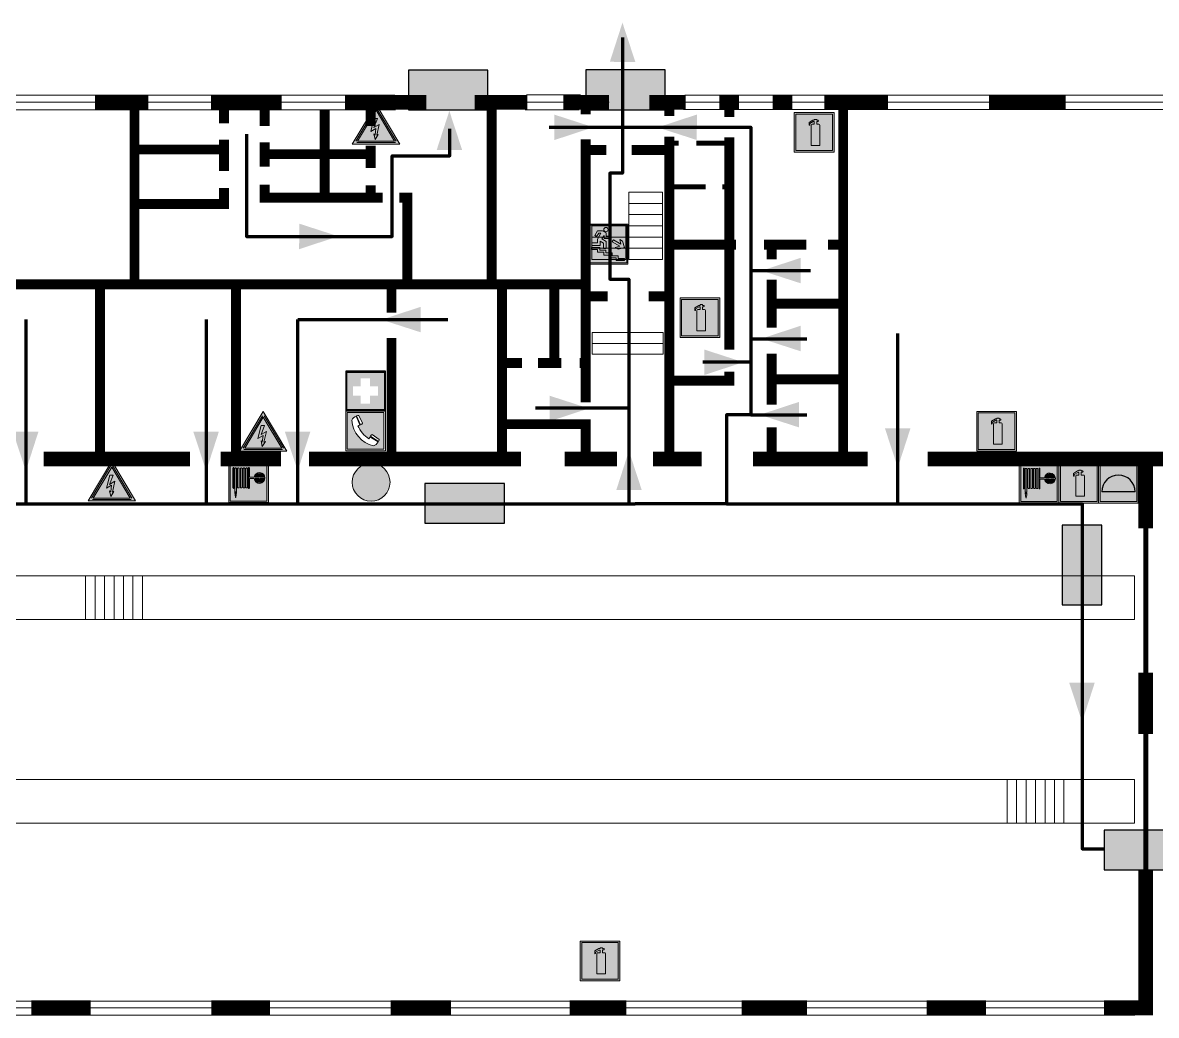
# Model space of a CAD drawing. Header units: millimetres. Extents: x 13114 to 67229, y 22859 to 38520.
# Drawn here: x 33638.7 to 33867, y 25890.2 to 26090 of the extents above; entities that cross this region are included whole.
import ezdxf

# ---------------------------------------------------------------- set-up
doc = ezdxf.new("R2010")
doc.units = ezdxf.units.MM
doc.layers.add('План_Штампы', color=7, linetype='Continuous')

# ---------------------------------------------------------------- blocks, each defined once
blk = doc.blocks.new('A$C7B4425F7')
at = {"true_color": 0xffffff}
blk.add_hatch(color=7, dxfattribs=at).paths.add_polyline_path([(0, 0), (-16, 0), (-16, -8), (0, -8)])
h = blk.add_hatch(color=126)
h.paths.add_polyline_path([(-0.2, -0.2), (-15.8, -0.2), (-15.8, -7.8), (-0.2, -7.8)])
h.paths.add_polyline_path([(-11.76, -2.03), (-11.76, -3.66), (-11.17, -3.66, -0.568275), (-11.17, -6.18), (-12.58, -6.18), (-12.58, -2.03)], flags=16)
h.paths.add_polyline_path([(-13.33, -4.12, -0.495768), (-13.59, -6.18), (-15.03, -6.18), (-15.03, -2.03), (-13.59, -2.03, -0.487973)], flags=16)
h.paths.add_polyline_path([(-10.25, -2.03), (-9.48, -2.03), (-9.48, -6.18), (-10.25, -6.18)], flags=16)
h.paths.add_polyline_path([(-13.84, -3.69), (-14.24, -3.69), (-14.24, -3.03), (-13.9, -3.03, -0.692621)], flags=0)
h.paths.add_polyline_path([(-9.15, -2.03), (-8.4, -2.03), (-8.04, -3.07), (-7.68, -2.03), (-6.93, -2.03), (-7.64, -4.1), (-6.93, -6.18), (-7.68, -6.18), (-8.04, -5.14), (-8.4, -6.18), (-9.15, -6.18), (-8.44, -4.1)], flags=16)
h.paths.add_polyline_path([(-11.76, -4.46), (-11.42, -4.46, -0.692621), (-11.36, -5.12), (-11.76, -5.12)], flags=0)
h.paths.add_polyline_path([(-13.9, -5.2), (-14.24, -5.2), (-14.24, -4.55), (-13.84, -4.55, -0.708038)], flags=0)
edge = h.paths.add_edge_path(flags=16)
edge.add_ellipse((-5.51, -4.08), major_axis=(0, 2.05), ratio=0.586184, start_angle=0, end_angle=360)
edge = h.paths.add_edge_path(flags=0)
edge.add_ellipse((-5.51, -4.08), major_axis=(0, 1.14), ratio=0.454828, start_angle=0, end_angle=360)
h.paths.add_polyline_path([(-4.13, -4.96, 0.377264), (-3.48, -4.52, 0.0555), (-3.16, -2.03), (-1.66, -2.03), (-1.66, -4.96), (-0.96, -4.96), (-0.96, -7.01), (-1.75, -7.01), (-1.75, -6.18), (-3.3, -6.18), (-3.3, -7.02), (-4.13, -7.02)], flags=16)
h.paths.add_polyline_path([(-2.73, -2.91), (-2.28, -2.91), (-2.28, -4.96), (-3.05, -4.96, 0.079136)], flags=0)
at = {"color": 126}
blk.add_lwpolyline([(-16, -8), (0, -8), (0, 0), (-16, 0)], close=True, dxfattribs=at)
blk = doc.blocks.new('вниз')
at = {"lineweight": 0, "true_color": 0xffffff}
h = blk.add_hatch(color=7, dxfattribs=at)
h.dxf.hatch_style = 1
h.paths.add_polyline_path([(40994.51, -4472.22), (40986.51, -4472.22), (40986.51, -4480.22), (40994.51, -4480.22)])
h.paths.add_polyline_path([(40994.31, -4472.42), (40994.31, -4480.01), (40986.71, -4480.01), (40986.71, -4472.42)], flags=16)
h.paths.add_polyline_path([(40988.43, -4473.53), (40989.43, -4473.53), (40990.19, -4473.96), (40990.19, -4474.6), (40991, -4474.6), (40991, -4475.06), (40989.73, -4475.06), (40989.73, -4474.46), (40989.3, -4475.18), (40990.17, -4475.7), (40990.17, -4477.11), (40989.63, -4477.11), (40989.63, -4476.01), (40988.94, -4475.59), (40988.94, -4476.46), (40988.94, -4476.46), (40987.47, -4476.46), (40987.26, -4476.46), (40987.26, -4475.92), (40988.4, -4475.92), (40988.4, -4475.2), (40989.1, -4473.99), (40988.66, -4473.99), (40988.24, -4474.7), (40987.86, -4474.47), (40988.41, -4473.56)], flags=0)
h.paths.add_polyline_path([(40990.55, -4473.29, -1), (40989.69, -4473.29, -1)], flags=0)
h.paths.add_polyline_path([(40988.85, -4476.89), (40988.85, -4477.43), (40990.1, -4477.43), (40990.1, -4477.99), (40991.34, -4477.99), (40991.34, -4478.54), (40992.59, -4478.54), (40992.59, -4479.09), (40993.83, -4479.09), (40993.83, -4479.52), (40992.17, -4479.52), (40992.17, -4478.97), (40990.91, -4478.97), (40990.91, -4478.41), (40989.68, -4478.41), (40989.68, -4477.86), (40988.43, -4477.86), (40988.43, -4477.31), (40987.6, -4477.31), (40987.18, -4477.31), (40987.18, -4476.89)], flags=0)
h.paths.add_polyline_path([(40991.61, -4475.33), (40993.12, -4476.2), (40992.9, -4475.27), (40993.48, -4475.6), (40993.83, -4476.88), (40992.56, -4477.22), (40991.97, -4476.88), (40992.9, -4476.61), (40991.38, -4475.74), (40991.58, -4475.39)], flags=0)
h.paths.add_polyline_path([(40990.19, -4473.96), (40989.43, -4473.53), (40988.43, -4473.53), (40988.41, -4473.56), (40987.86, -4474.47), (40988.24, -4474.7), (40988.66, -4473.99), (40989.1, -4473.99), (40988.4, -4475.2), (40988.4, -4475.92), (40987.26, -4475.92), (40987.26, -4476.46), (40987.47, -4476.46), (40988.94, -4476.46), (40988.94, -4476.27), (40988.94, -4475.59), (40989.63, -4476.01), (40989.63, -4477.11), (40990.17, -4477.11), (40990.17, -4475.7), (40989.3, -4475.18), (40989.73, -4474.46), (40989.73, -4475.06), (40991, -4475.06), (40991, -4474.6), (40990.19, -4474.6)], flags=0)
h.paths.add_polyline_path([(40990.55, -4473.29, 1), (40989.69, -4473.29, 1)], flags=0)
h.paths.add_polyline_path([(40991.61, -4475.33), (40991.58, -4475.39), (40991.38, -4475.74), (40992.9, -4476.61), (40991.97, -4476.88), (40992.56, -4477.22), (40993.83, -4476.88), (40993.48, -4475.6), (40992.9, -4475.27), (40993.12, -4476.2)], flags=0)
h.paths.add_polyline_path([(40990.1, -4477.43), (40988.85, -4477.43), (40988.85, -4476.89), (40987.18, -4476.89), (40987.18, -4477.31), (40987.6, -4477.31), (40988.43, -4477.31), (40988.43, -4477.86), (40989.68, -4477.86), (40989.68, -4478.41), (40990.91, -4478.41), (40990.91, -4478.97), (40992.17, -4478.97), (40992.17, -4479.52), (40993.83, -4479.52), (40993.83, -4479.09), (40992.59, -4479.09), (40992.59, -4478.54), (40991.34, -4478.54), (40991.34, -4477.99), (40990.1, -4477.99)], flags=0)
at = {"lineweight": 0}
h = blk.add_hatch(color=126, dxfattribs=at)
h.dxf.hatch_style = 1
h.paths.add_polyline_path([(40994.31, -4472.42), (40986.71, -4472.42), (40986.71, -4480.01), (40994.31, -4480.01)])
h.paths.add_polyline_path([(40988.43, -4473.53), (40989.43, -4473.53), (40990.19, -4473.96), (40990.19, -4474.6), (40991, -4474.6), (40991, -4475.06), (40989.73, -4475.06), (40989.73, -4474.46), (40989.3, -4475.18), (40990.17, -4475.7), (40990.17, -4477.11), (40989.63, -4477.11), (40989.63, -4476.01), (40988.94, -4475.59), (40988.94, -4476.46), (40988.94, -4476.46), (40987.47, -4476.46), (40987.26, -4476.46), (40987.26, -4475.92), (40988.4, -4475.92), (40988.4, -4475.2), (40989.1, -4473.99), (40988.66, -4473.99), (40988.24, -4474.7), (40987.86, -4474.47), (40988.41, -4473.56)], flags=16)
h.paths.add_polyline_path([(40990.55, -4473.29, -1), (40989.69, -4473.29, -1)], flags=16)
h.paths.add_polyline_path([(40988.85, -4476.89), (40988.85, -4477.43), (40990.1, -4477.43), (40990.1, -4477.99), (40991.34, -4477.99), (40991.34, -4478.54), (40992.59, -4478.54), (40992.59, -4479.09), (40993.83, -4479.09), (40993.83, -4479.52), (40992.17, -4479.52), (40992.17, -4478.97), (40990.91, -4478.97), (40990.91, -4478.41), (40989.68, -4478.41), (40989.68, -4477.86), (40988.43, -4477.86), (40988.43, -4477.31), (40987.6, -4477.31), (40987.18, -4477.31), (40987.18, -4476.89)], flags=16)
h.paths.add_polyline_path([(40991.61, -4475.33), (40993.12, -4476.2), (40992.9, -4475.27), (40993.48, -4475.6), (40993.83, -4476.88), (40992.56, -4477.22), (40991.97, -4476.88), (40992.9, -4476.61), (40991.38, -4475.74), (40991.58, -4475.39)], flags=16)
at = {"lineweight": 0, "true_color": 0xffffff}
h = blk.add_hatch(color=7, dxfattribs=at)
h.dxf.hatch_style = 1
h.paths.add_polyline_path([(40989.73, -4474.46), (40989.73, -4475.06), (40991, -4475.06), (40991, -4474.6), (40990.19, -4474.6), (40990.19, -4473.96), (40989.43, -4473.53), (40988.43, -4473.53), (40988.41, -4473.56), (40987.86, -4474.47), (40988.24, -4474.7), (40988.66, -4473.99), (40989.1, -4473.99), (40988.4, -4475.2), (40988.4, -4475.92), (40987.26, -4475.92), (40987.26, -4476.46), (40987.47, -4476.46), (40988.94, -4476.46), (40988.94, -4475.59), (40989.63, -4476.01), (40989.63, -4477.11), (40990.17, -4477.11), (40990.17, -4475.7), (40989.3, -4475.18)])
h.paths.add_polyline_path([(40989.69, -4473.29, 1), (40990.55, -4473.29, 1)])
h.paths.add_polyline_path([(40991.61, -4475.33), (40991.58, -4475.39), (40991.38, -4475.74), (40992.9, -4476.61), (40991.97, -4476.88), (40992.56, -4477.22), (40993.83, -4476.88), (40993.48, -4475.6), (40992.9, -4475.27), (40993.12, -4476.2)])
h.paths.add_polyline_path([(40990.1, -4477.43), (40988.85, -4477.43), (40988.85, -4476.89), (40987.18, -4476.89), (40987.18, -4477.31), (40987.6, -4477.31), (40988.43, -4477.31), (40988.43, -4477.86), (40989.68, -4477.86), (40989.68, -4478.41), (40990.91, -4478.41), (40990.91, -4478.97), (40992.17, -4478.97), (40992.17, -4479.52), (40993.83, -4479.52), (40993.83, -4479.09), (40992.59, -4479.09), (40992.59, -4478.54), (40991.34, -4478.54), (40991.34, -4477.99), (40990.1, -4477.99)])
at = {"color": 126, "lineweight": 0}
for points in [[(40986.51, -4472.22), (40994.51, -4472.22), (40994.51, -4480.22), (40986.51, -4480.22)], [(40986.71, -4472.42), (40994.31, -4472.42), (40994.31, -4480.01), (40986.71, -4480.01)]]:
    blk.add_lwpolyline(points, close=True, dxfattribs=at)
for points in [[(40987.47, -4476.46), (40987.26, -4476.46), (40987.26, -4475.92), (40988.4, -4475.92), (40988.4, -4475.2), (40989.1, -4473.99), (40988.66, -4473.99), (40988.24, -4474.7), (40987.86, -4474.47), (40988.41, -4473.56), (40988.43, -4473.53), (40989.43, -4473.53), (40990.19, -4473.96), (40990.19, -4474.6), (40991, -4474.6), (40991, -4475.06), (40989.73, -4475.06), (40989.73, -4474.46), (40989.3, -4475.18), (40990.17, -4475.7), (40990.17, -4477.11), (40989.63, -4477.11), (40989.63, -4476.01), (40988.94, -4475.59), (40988.94, -4476.46)], [(40987.47, -4476.46), (40988.94, -4476.46), (40988.94, -4476.27)], [(40991.58, -4475.39), (40991.38, -4475.74), (40992.9, -4476.61), (40991.97, -4476.88), (40992.56, -4477.22), (40993.83, -4476.88), (40993.48, -4475.6), (40992.9, -4475.27), (40993.12, -4476.2), (40991.61, -4475.33), (40991.58, -4475.39)], [(40987.6, -4477.31), (40987.18, -4477.31), (40987.18, -4476.89), (40988.85, -4476.89), (40988.85, -4477.43), (40990.1, -4477.43), (40990.1, -4477.99), (40991.34, -4477.99), (40991.34, -4478.54), (40992.59, -4478.54), (40992.59, -4479.09), (40993.83, -4479.09), (40993.83, -4479.52), (40992.17, -4479.52), (40992.17, -4478.97), (40990.91, -4478.97), (40990.91, -4478.41), (40989.68, -4478.41), (40989.68, -4477.86), (40988.43, -4477.86), (40988.43, -4477.31), (40987.6, -4477.31)]]:
    blk.add_lwpolyline(points, dxfattribs=at)
blk.add_circle((40990.12, -4473.29), 0.432, dxfattribs=at)
blk = doc.blocks.new('A$C3E6D3DDE')
at = {"lineweight": 5}
h = blk.add_hatch(color=40, dxfattribs=at)
h.paths.add_polyline_path([(24.1, 1.45), (16.46, -11.35), (31.74, -11.35)])
h.paths.add_polyline_path([(24.09, -0.46), (30.03, -10.41), (18.14, -10.41)], flags=16)
h.paths.add_polyline_path([(24.54, -3.08), (23.41, -6.02), (25.13, -5.01), (24.33, -8.5), (24.82, -8.27), (23.79, -9.86), (23.4, -8.04), (23.8, -8.43), (24.04, -6.29), (22.39, -7.25), (23.44, -3.08)], flags=0)
h = blk.add_hatch(color=256, dxfattribs=at)
h.paths.add_polyline_path([(24.37, 0.03, 0.567511), (23.82, 0.03), (17.59, -10.4, 0.582454), (17.86, -10.88), (30.32, -10.88, 0.582149), (30.6, -10.4)])
h.paths.add_polyline_path([(24.09, -0.46), (18.14, -10.41), (30.03, -10.41)], flags=16)
h.paths.add_polyline_path([(24.54, -3.08), (23.41, -6.02), (25.13, -5.01), (24.33, -8.5), (24.82, -8.27), (23.79, -9.86), (23.4, -8.04), (23.8, -8.43), (24.04, -6.29), (22.39, -7.25), (23.44, -3.08)], flags=0)
h = blk.add_hatch(color=40, dxfattribs=at)
h.paths.add_polyline_path([(24.09, -0.46), (18.14, -10.41), (30.03, -10.41)])
h.paths.add_polyline_path([(24.82, -8.27), (23.79, -9.86), (23.4, -8.04), (23.8, -8.43), (24.04, -6.29), (22.39, -7.25), (23.44, -3.08), (24.54, -3.08), (23.41, -6.02), (25.13, -5.01), (24.33, -8.5)], flags=16)
at = {"color": 40, "lineweight": 5}
for p, q in [((16.46, -11.35), (24.1, 1.45)), ((24.1, 1.45), (31.74, -11.35))]:
    blk.add_line(p, q, dxfattribs=at)
at = {"lineweight": 5}
for p, q in [((17.59, -10.4), (23.82, 0.03)), ((24.37, 0.03), (30.6, -10.4)), ((18.14, -10.41), (24.09, -0.46)), ((23.44, -3.08), (22.39, -7.25)), ((23.41, -6.02), (24.54, -3.08)), ((24.54, -3.08), (23.44, -3.08)), ((24.09, -0.46), (30.03, -10.41)), ((22.39, -7.25), (24.04, -6.29)), ((25.13, -5.01), (23.41, -6.02)), ((24.04, -6.29), (23.8, -8.43)), ((24.33, -8.5), (25.13, -5.01)), ((17.86, -10.88), (30.32, -10.88)), ((18.14, -10.41), (30.03, -10.41)), ((23.8, -8.43), (23.4, -8.04)), ((23.4, -8.04), (23.79, -9.86)), ((23.79, -9.86), (24.82, -8.27)), ((24.82, -8.27), (24.33, -8.5))]:
    blk.add_line(p, q, dxfattribs=at)
at = {"color": 50, "lineweight": 5}
blk.add_line((31.74, -11.35), (16.46, -11.35), dxfattribs=at)
blk = doc.blocks.new('A$C37112FD5')
at = {"true_color": 0xf5f5ff}
h = blk.add_hatch(color=7, dxfattribs=at)
h.dxf.hatch_style = 1
h.paths.add_polyline_path([(12.8, -7.4), (0, -7.4), (0, -20.2), (12.8, -20.2)])
h.paths.add_polyline_path([(12.29, -7.91), (12.29, -19.69), (0.51, -19.69), (0.51, -7.91)], flags=16)
h.paths.add_polyline_path([(4.98, -9.04, -0.42597), (5.17, -9.22), (5.17, -12.25), (5.17, -15.29, -0.432244), (4.98, -15.47), (4.83, -15.47, -0.42597), (4.64, -15.29), (4.64, -12.25), (4.64, -9.22, -0.432244), (4.83, -9.04)], flags=0)
h.paths.add_polyline_path([(4.28, -9.22), (4.28, -12.25), (4.28, -15.29, -0.432244), (4.09, -15.47), (3.94, -15.47, -0.42597), (3.75, -15.29), (3.75, -12.25), (3.75, -9.22, -0.432244), (3.94, -9.04), (4.09, -9.04, -0.42597)], flags=0)
h.paths.add_polyline_path([(5.72, -9.04), (5.87, -9.04, -0.42597), (6.06, -9.22), (6.06, -12.25), (6.06, -15.29, -0.432244), (5.87, -15.47), (5.72, -15.47, -0.42597), (5.53, -15.29), (5.53, -12.25), (5.53, -9.22, -0.432244)], flags=0)
h.paths.add_polyline_path([(6.42, -8.9), (6.5, -8.9, -0.42597), (6.69, -9.08), (6.69, -12.03), (8.21, -12.03, -15.824349), (8.21, -12.47), (6.69, -12.47), (6.69, -15.42, -0.432244), (6.5, -15.6), (6.42, -15.6)], flags=0)
h.paths.add_polyline_path([(3.39, -9.22), (3.39, -12.25), (3.39, -15.29, -0.432244), (3.2, -15.47), (3.05, -15.47, -0.42597), (2.85, -15.29), (2.85, -12.25), (2.85, -9.22, -0.432244), (3.05, -9.04), (3.2, -9.04, -0.42597)], flags=0)
h.paths.add_polyline_path([(2.5, -9.22), (2.5, -16.71), (1.96, -16.71), (1.96, -9.22, -0.432244), (2.15, -9.04), (2.31, -9.04, -0.42597)], flags=0)
h.paths.add_polyline_path([(1.61, -8.9), (1.61, -15.6), (1.57, -15.6, -0.42597), (1.37, -15.42), (1.37, -12.03), (1.37, -9.09, -0.432244), (1.57, -8.9)], flags=0)
h.paths.add_polyline_path([(9.76, -10.81), (9.76, -12.03), (8.49, -12.03, -0.336371)], flags=0)
h.paths.add_polyline_path([(8.49, -12.47), (9.76, -12.47), (9.76, -13.7, -0.336371)], flags=0)
h.paths.add_polyline_path([(10.11, -10.81, -0.336371), (11.38, -12.03), (10.11, -12.03)], flags=0)
h.paths.add_polyline_path([(10.11, -12.47), (11.38, -12.47, -0.336371), (10.11, -13.7)], flags=0)
h.paths.add_polyline_path([(2.5, -16.84), (2.5, -17.05), (1.97, -17.05), (1.97, -16.84)], flags=0)
h.paths.add_polyline_path([(2.5, -17.24, -0.033778), (2.24, -18.6, -0.033778), (1.97, -17.24)], flags=0)
h = blk.add_hatch(color=242)
h.dxf.hatch_style = 1
h.paths.add_polyline_path([(12.29, -7.91), (0.51, -7.91), (0.51, -19.69), (12.29, -19.69)])
h.paths.add_polyline_path([(6.42, -15.6), (6.42, -8.9), (6.5, -8.9, -0.42597), (6.69, -9.08), (6.69, -12.03), (8.21, -12.03, -15.824349), (8.21, -12.47), (6.69, -12.47), (6.69, -15.42, -0.432244), (6.5, -15.6)], flags=16)
h.paths.add_polyline_path([(5.87, -15.47), (5.72, -15.47, -0.42597), (5.53, -15.29), (5.53, -12.25), (5.53, -9.22, -0.432244), (5.72, -9.04), (5.87, -9.04, -0.42597), (6.06, -9.22), (6.06, -12.25), (6.06, -15.29, -0.432244)], flags=16)
h.paths.add_polyline_path([(4.98, -15.47), (4.83, -15.47, -0.42597), (4.64, -15.29), (4.64, -12.25), (4.64, -9.22, -0.432244), (4.83, -9.04), (4.98, -9.04, -0.42597), (5.17, -9.22), (5.17, -12.25), (5.17, -15.29, -0.432244)], flags=16)
h.paths.add_polyline_path([(4.09, -15.47), (3.94, -15.47, -0.42597), (3.75, -15.29), (3.75, -12.25), (3.75, -9.22, -0.432244), (3.94, -9.04), (4.09, -9.04, -0.42597), (4.28, -9.22), (4.28, -12.25), (4.28, -15.29, -0.432244)], flags=16)
h.paths.add_polyline_path([(3.2, -15.47), (3.05, -15.47, -0.42597), (2.85, -15.29), (2.85, -12.25), (2.85, -9.22, -0.432244), (3.05, -9.04), (3.2, -9.04, -0.42597), (3.39, -9.22), (3.39, -12.25), (3.39, -15.29, -0.432244)], flags=16)
h.paths.add_polyline_path([(2.5, -17.05), (1.97, -17.05), (1.97, -16.84), (2.5, -16.84)], flags=16)
h.paths.add_polyline_path([(2.5, -17.24, -0.033778), (2.24, -18.6, -0.033778), (1.97, -17.24)], flags=16)
h.paths.add_polyline_path([(2.5, -16.71), (1.96, -16.71), (1.96, -9.22, -0.432244), (2.15, -9.04), (2.31, -9.04, -0.42597), (2.5, -9.22)], flags=16)
h.paths.add_polyline_path([(1.61, -15.6), (1.57, -15.6, -0.42597), (1.37, -15.42), (1.37, -12.03), (1.37, -9.09, -0.432244), (1.57, -8.9), (1.61, -8.9)], flags=16)
h.paths.add_polyline_path([(8.49, -12.47), (9.76, -12.47), (9.76, -13.7, -0.336371)], flags=0)
h.paths.add_polyline_path([(10.11, -13.7), (10.11, -12.47), (11.38, -12.47, -0.336371)], flags=0)
h.paths.add_polyline_path([(8.49, -12.03, -0.336371), (9.76, -10.81), (9.76, -12.03)], flags=0)
h.paths.add_polyline_path([(10.11, -12.03), (10.11, -10.81, -0.336371), (11.38, -12.03)], flags=0)
h = blk.add_hatch(color=7, dxfattribs=at)
h.dxf.hatch_style = 1
h.paths.add_polyline_path([(1.61, -8.9), (1.57, -8.9, 0.432244), (1.37, -9.09), (1.37, -12.03), (1.37, -15.42, 0.42597), (1.57, -15.6), (1.61, -15.6)])
h.paths.add_polyline_path([(2.5, -9.22, 0.42597), (2.31, -9.04), (2.15, -9.04, 0.432244), (1.96, -9.22), (1.96, -16.71), (2.5, -16.71)])
h.paths.add_polyline_path([(2.5, -16.84), (1.97, -16.84), (1.97, -17.05), (2.5, -17.05)])
h.paths.add_polyline_path([(2.5, -17.24), (1.97, -17.24, 0.033778), (2.24, -18.6, 0.033778)])
h.paths.add_polyline_path([(3.39, -12.25), (3.39, -9.22, 0.42597), (3.2, -9.04), (3.05, -9.04, 0.432244), (2.85, -9.22), (2.85, -12.25), (2.85, -15.29, 0.42597), (3.05, -15.47), (3.2, -15.47, 0.432244), (3.39, -15.29)])
h.paths.add_polyline_path([(4.28, -12.25), (4.28, -9.22, 0.42597), (4.09, -9.04), (3.94, -9.04, 0.432244), (3.75, -9.22), (3.75, -12.25), (3.75, -15.29, 0.42597), (3.94, -15.47), (4.09, -15.47, 0.432244), (4.28, -15.29)])
h.paths.add_polyline_path([(5.17, -12.25), (5.17, -9.22, 0.42597), (4.98, -9.04), (4.83, -9.04, 0.432244), (4.64, -9.22), (4.64, -12.25), (4.64, -15.29, 0.42597), (4.83, -15.47), (4.98, -15.47, 0.432244), (5.17, -15.29)])
h.paths.add_polyline_path([(6.06, -12.25), (6.06, -9.22, 0.42597), (5.87, -9.04), (5.72, -9.04, 0.432244), (5.53, -9.22), (5.53, -12.25), (5.53, -15.29, 0.42597), (5.72, -15.47), (5.87, -15.47, 0.432244), (6.06, -15.29)])
h.paths.add_polyline_path([(6.69, -12.47), (8.21, -12.47, 15.824349), (8.21, -12.03), (6.69, -12.03), (6.69, -9.08, 0.42597), (6.5, -8.9), (6.42, -8.9), (6.42, -15.6), (6.5, -15.6, 0.432244), (6.69, -15.42)])
h.paths.add_polyline_path([(8.49, -12.47), (9.76, -12.47), (9.76, -13.7, -0.336371)], flags=16)
h.paths.add_polyline_path([(8.49, -12.03, -0.336371), (9.76, -10.81), (9.76, -12.03)], flags=16)
h.paths.add_polyline_path([(10.11, -12.47), (11.38, -12.47, -0.336371), (10.11, -13.7)], flags=16)
h.paths.add_polyline_path([(10.11, -12.03), (10.11, -10.81, -0.336371), (11.38, -12.03)], flags=16)
h = blk.add_hatch(color=242)
h.dxf.hatch_style = 1
h.paths.add_polyline_path([(9.76, -10.81, 0.336371), (8.49, -12.03), (9.76, -12.03)])
h.paths.add_polyline_path([(10.11, -10.81), (10.11, -12.03), (11.38, -12.03, 0.336371)])
h.paths.add_polyline_path([(11.38, -12.47), (10.11, -12.47), (10.11, -13.7, 0.336371)])
h.paths.add_polyline_path([(9.76, -12.47), (8.49, -12.47, 0.336371), (9.76, -13.7)])
at = {"color": 242, "lineweight": 5}
for p, q in [((0, -20.2), (0, -7.4)), ((0, -7.4), (12.8, -7.4)), ((1.37, -12.03), (1.37, -9.08)), ((1.57, -8.9), (1.61, -8.9)), ((1.61, -8.9), (1.61, -15.6)), ((1.96, -16.71), (1.96, -9.22)), ((2.15, -9.04), (2.31, -9.04)), ((2.5, -16.71), (2.5, -9.22)), ((2.85, -12.25), (2.85, -9.22)), ((3.05, -9.04), (3.2, -9.04)), ((3.39, -12.25), (3.39, -9.22)), ((3.75, -12.25), (3.75, -9.22)), ((3.94, -9.04), (4.09, -9.04)), ((4.28, -12.25), (4.28, -9.22)), ((4.64, -12.25), (4.64, -9.22)), ((4.83, -9.04), (4.98, -9.04)), ((5.17, -12.25), (5.17, -9.22)), ((5.53, -12.25), (5.53, -9.22)), ((5.72, -9.04), (5.87, -9.04)), ((6.06, -12.25), (6.06, -9.22)), ((6.42, -8.9), (6.42, -15.6)), ((6.5, -8.9), (6.42, -8.9)), ((6.69, -12.03), (6.69, -9.08)), ((9.76, -10.81), (9.76, -12.03)), ((10.11, -10.81), (10.11, -12.03)), ((12.8, -20.2), (12.8, -7.4)), ((1.37, -12.03), (1.37, -15.42)), ((2.85, -12.25), (2.85, -15.29)), ((3.39, -12.25), (3.39, -15.29)), ((3.75, -12.25), (3.75, -15.29)), ((4.28, -12.25), (4.28, -15.29)), ((4.64, -12.25), (4.64, -15.29)), ((5.17, -12.25), (5.17, -15.29)), ((5.53, -12.25), (5.53, -15.29)), ((6.06, -12.25), (6.06, -15.29)), ((8.21, -12.03), (6.69, -12.03)), ((8.21, -12.47), (6.69, -12.47)), ((6.69, -12.47), (6.69, -15.42)), ((9.76, -12.03), (8.49, -12.03)), ((9.76, -12.47), (8.49, -12.47)), ((9.76, -12.47), (9.76, -13.7)), ((11.38, -12.03), (10.11, -12.03)), ((11.38, -12.47), (10.11, -12.47)), ((10.11, -12.47), (10.11, -13.7)), ((1.57, -15.6), (1.61, -15.6)), ((1.96, -16.71), (2.5, -16.71)), ((1.97, -16.84), (2.5, -16.84)), ((1.97, -17.05), (1.97, -16.84)), ((2.5, -17.05), (1.97, -17.05)), ((1.97, -17.24), (2.5, -17.24)), ((2.5, -16.84), (2.5, -17.05)), ((3.05, -15.47), (3.2, -15.47)), ((3.94, -15.47), (4.09, -15.47)), ((4.83, -15.47), (4.98, -15.47)), ((5.72, -15.47), (5.87, -15.47)), ((6.42, -15.6), (6.5, -15.6)), ((0, -20.2), (12.8, -20.2))]:
    blk.add_line(p, q, dxfattribs=at)
blk.add_lwpolyline([(0.51, -7.91), (12.29, -7.91), (12.29, -19.69), (0.51, -19.69)], close=True, dxfattribs=at)
for centre, radius, start, end in [((1.56, -9.09), 0.182, 87.1027, 180.6071), ((2.15, -9.22), 0.182, 87.1027, 180.6071), ((2.32, -9.22), 0.182, 359.3929, 92.8973), ((3.04, -9.22), 0.182, 87.1027, 180.6071), ((3.21, -9.22), 0.182, 359.3929, 92.8973), ((3.93, -9.22), 0.182, 87.1027, 180.6071), ((4.1, -9.22), 0.182, 359.3929, 92.8973), ((4.82, -9.22), 0.182, 87.1027, 180.6071), ((4.99, -9.22), 0.182, 359.3929, 92.8973), ((5.71, -9.22), 0.182, 87.1027, 180.6071), ((5.88, -9.22), 0.182, 359.3929, 92.8973), ((6.51, -9.09), 0.182, 359.3929, 92.8973), ((9.93, -12.25), 1.74, 187.2319, 172.7681), ((9.93, -12.25), 1.46, 96.9927, 171.3585), ((9.93, -12.25), 1.46, 8.6415, 83.0073), ((9.93, -12.25), 1.46, 188.6415, 263.0073), ((9.93, -12.25), 1.46, 276.9927, 351.3585), ((1.56, -15.42), 0.182, 179.3929, 272.8973), ((12.17, -15.98), 10.27, 187.041, 194.7793), ((-7.7, -15.98), 10.27, 345.2207, 352.959), ((3.04, -15.29), 0.182, 179.3929, 272.8973), ((3.21, -15.29), 0.182, 267.1027, 0.6071), ((3.93, -15.29), 0.182, 179.3929, 272.8973), ((4.1, -15.29), 0.182, 267.1027, 0.6071), ((4.82, -15.29), 0.182, 179.3929, 272.8973), ((4.99, -15.29), 0.182, 267.1027, 0.6071), ((5.71, -15.29), 0.182, 179.3929, 272.8973), ((5.88, -15.29), 0.182, 267.1027, 0.6071), ((6.51, -15.42), 0.182, 267.1027, 0.6071)]:
    blk.add_arc(centre, radius, start, end, dxfattribs=at)
blk = doc.blocks.new('A$C456E1F9C')
at = {"lineweight": 5}
h = blk.add_hatch(color=242, dxfattribs=at)
h.paths.add_polyline_path([(0.51, -1.47), (0.51, -13.26), (12.29, -13.26), (12.29, -1.47)])
h.paths.add_polyline_path([(5.42, -4.95, -0.254479), (4.78, -5.4), (3.52, -2.53, -0.209735), (4.23, -2.4)], flags=16)
h.paths.add_polyline_path([(8.53, -8.6), (10.87, -10.17), (10.54, -10.76), (8.03, -9.13, -0.192251)], flags=16)
h.paths.add_polyline_path([(4.61, -5.49, 0.005518), (3.87, -5.72, 0.128647), (7.49, -10.01, 0.00809), (7.83, -9.33), (10.47, -10.97, -0.16736), (8.99, -12.25, -0.327862), (1.95, -3.95, -0.166952), (3.36, -2.62)], flags=16)
at = {"color": 242, "lineweight": 5}
for p, q in [((0, -13.77), (0, -0.97)), ((12.8, -0.97), (0, -0.97)), ((4.61, -5.49), (3.36, -2.62)), ((3.52, -2.53), (4.78, -5.4)), ((4.23, -2.4), (5.42, -4.95)), ((12.8, -13.77), (12.8, -0.97)), ((7.83, -9.33), (10.47, -10.97)), ((8.03, -9.13), (10.54, -10.76)), ((10.81, -10.12), (8.53, -8.6)), ((10.54, -10.76), (10.8, -10.3)), ((10.8, -10.3), (10.81, -10.12)), ((0, -13.77), (12.8, -13.77))]:
    blk.add_line(p, q, dxfattribs=at)
blk.add_lwpolyline([(0.51, -1.47), (12.29, -1.47), (12.29, -13.26), (0.51, -13.26)], close=True, dxfattribs=at)
for centre, radius, start, end in [((4.59, -5.34), 2.99, 114.2845, 152.1974), ((4.02, -3.27), 0.891, 76.3284, 123.7092), ((11.12, -3.31), 9.19, 183.9915, 256.6009), ((14.98, -39.1), 35.17, 107.1487, 108.4135), ((13.86, -0.94), 11.08, 205.5536, 234.8762), ((4.68, -4.59), 0.824, 276.9621, 334.0723), ((-13.31, 0.8), 23.44, 332.5487, 334.4027), ((8.94, -9.5), 0.989, 114.4092, 157.9388), ((7.87, -9.46), 3, 291.9291, 329.9329)]:
    blk.add_arc(centre, radius, start, end, dxfattribs=at)
blk = doc.blocks.new('A$C18900ED3')
h = blk.add_hatch(color=126)
h.paths.add_polyline_path([(-0.18, -0.18), (-7.02, -0.18), (-7.02, -7.02), (-0.18, -7.02)])
h.paths.add_polyline_path([(-5.89, -4.46), (-5.89, -2.77), (-4.46, -2.77), (-4.46, -1.31), (-2.77, -1.31), (-2.77, -2.77), (-1.33, -2.77), (-1.33, -4.46), (-2.77, -4.46), (-2.77, -5.89), (-4.46, -5.89), (-4.46, -4.46)], flags=16)
at = {"color": 126}
for p, q in [((-7.2, 0), (-7.2, -7.2)), ((0, 0), (-7.2, 0)), ((0, -7.2), (0, 0)), ((-7.02, -7.02), (-7.02, -0.18)), ((-7.02, -0.18), (-0.18, -0.18)), ((-0.18, -0.18), (-0.18, -7.02)), ((-7.2, -7.2), (0, -7.2)), ((-0.18, -7.02), (-7.02, -7.02))]:
    blk.add_line(p, q, dxfattribs=at)
blk = doc.blocks.new('A$C3AD82952')
at = {"true_color": 0xf5f5ff}
h = blk.add_hatch(color=7, dxfattribs=at)
h.dxf.hatch_style = 1
h.paths.add_polyline_path([(8.21, 8.73, 0.414214), (7.89, 9.05), (7.22, 9.05), (7.22, 9.92), (7.59, 9.92, 1), (7.57, 10.36), (7.22, 10.36), (7.22, 10.6), (6.43, 10.6), (6.43, 10.36), (6.01, 10.36), (4.74, 9.59), (4.74, 8.69), (4.98, 8.73), (4.98, 9.26), (6.12, 9.91), (6.43, 9.91), (6.43, 9.05), (5.76, 9.05, 0.414214), (5.44, 8.73), (5.44, 2.2), (8.21, 2.2)], flags=0)
h.paths.add_polyline_path([(12.8, 12.8), (0, 12.8), (0, 0), (12.8, 0)])
h.paths.add_polyline_path([(0.51, 12.29), (12.29, 12.29), (12.29, 0.51), (0.51, 0.51)], flags=16)
h.paths.add_polyline_path([(4.74, 9.59), (6.01, 10.36), (6.43, 10.36), (6.43, 10.6), (7.22, 10.6), (7.22, 10.36), (7.59, 10.36, -0.94586), (7.59, 9.92), (7.22, 9.92), (7.22, 9.05), (7.89, 9.05, -0.414214), (8.21, 8.73), (8.21, 2.2), (5.44, 2.2), (5.44, 8.73, -0.414214), (5.76, 9.05), (6.43, 9.05), (6.43, 9.91), (6.12, 9.91), (4.98, 9.26), (4.98, 8.73), (4.74, 8.69)], flags=0)
h = blk.add_hatch(color=242)
h.dxf.hatch_style = 1
h.paths.add_polyline_path([(12.29, 12.29), (0.51, 12.29), (0.51, 0.51), (12.29, 0.51)])
h.paths.add_polyline_path([(4.74, 8.69), (4.74, 9.59), (6.01, 10.36), (6.43, 10.36), (6.43, 10.6), (7.22, 10.6), (7.22, 10.36), (7.59, 10.36, -0.94586), (7.59, 9.92), (7.22, 9.92), (7.22, 9.05), (7.89, 9.05, -0.414214), (8.21, 8.73), (8.21, 2.2), (5.44, 2.2), (5.44, 8.73, -0.414214), (5.76, 9.05), (6.43, 9.05), (6.43, 9.91), (6.12, 9.91), (4.98, 9.26), (4.98, 8.73)], flags=16)
h = blk.add_hatch(color=7, dxfattribs=at)
h.dxf.hatch_style = 1
h.paths.add_polyline_path([(8.21, 8.73, 0.414214), (7.89, 9.05), (7.22, 9.05), (7.22, 9.92), (7.59, 9.92, 1), (7.57, 10.36), (7.22, 10.36), (7.22, 10.6), (6.43, 10.6), (6.43, 10.36), (6.01, 10.36), (4.74, 9.59), (4.74, 8.69), (4.98, 8.73), (4.98, 9.26), (6.12, 9.91), (6.43, 9.91), (6.43, 9.05), (5.76, 9.05, 0.414214), (5.44, 8.73), (5.44, 2.2), (8.21, 2.2)])
at = {"color": 242, "lineweight": 5}
for p, q in [((0, 0), (0, 12.8)), ((0, 12.8), (12.8, 12.8)), ((12.8, 0), (12.8, 12.8)), ((6.01, 10.36), (4.74, 9.59)), ((4.74, 9.59), (4.74, 8.69)), ((4.74, 8.69), (4.98, 8.73)), ((4.98, 9.26), (6.12, 9.91)), ((4.98, 8.73), (4.98, 9.26)), ((5.44, 2.2), (5.44, 8.73)), ((5.76, 9.05), (6.43, 9.05)), ((6.01, 10.36), (6.43, 10.36)), ((6.12, 9.91), (6.43, 9.91)), ((7.22, 10.6), (6.43, 10.6)), ((6.43, 10.6), (6.43, 10.36)), ((6.43, 9.91), (6.43, 9.05)), ((7.22, 10.36), (7.22, 10.6)), ((7.59, 10.36), (7.22, 10.36)), ((7.22, 9.05), (7.22, 9.92)), ((7.59, 9.92), (7.22, 9.92)), ((7.89, 9.05), (7.22, 9.05)), ((8.21, 2.2), (8.21, 8.73)), ((0, 0), (12.8, 0)), ((5.44, 2.2), (8.21, 2.2))]:
    blk.add_line(p, q, dxfattribs=at)
blk.add_lwpolyline([(0.51, 12.29), (12.29, 12.29), (12.29, 0.51), (0.51, 0.51)], close=True, dxfattribs=at)
for centre, radius, start, end in [((5.76, 8.73), 0.32, 90, 180), ((7.58, 10.14), 0.223, 273.1875, 86.8125), ((7.89, 8.73), 0.32, 0, 90)]:
    blk.add_arc(centre, radius, start, end, dxfattribs=at)
blk = doc.blocks.new('A$C1E1F2D43')
at = {"true_color": 0xffffff}
blk.add_hatch(color=7, dxfattribs=at).paths.add_polyline_path([(8, 0), (0, 0), (0, -8), (8, -8)])
h = blk.add_hatch(color=242)
h.paths.add_polyline_path([(0.32, -0.32), (0.32, -7.68), (7.68, -7.68), (7.68, -0.32)])
h.paths.add_polyline_path([(7.35, -5.71), (0.65, -5.71, -1)], flags=16)
at = {"color": 242, "lineweight": 5}
for p, q in [((0, 0), (8, 0)), ((0, -8), (0, 0)), ((0, 0), (8, 0)), ((8, -8), (8, 0)), ((0, -8), (8, -8))]:
    blk.add_line(p, q, dxfattribs=at)
at = {"color": 242}
blk.add_line((7.35, -5.71), (0.65, -5.71), dxfattribs=at)
at = {"color": 242, "lineweight": 5}
blk.add_lwpolyline([(0.32, -0.32), (7.68, -0.32), (7.68, -7.68), (0.32, -7.68)], close=True, dxfattribs=at)
at = {"color": 242}
blk.add_arc((4, -5.71), 3.35, 0, 180, dxfattribs=at)
blk = doc.blocks.new('A$C7B8C2D5B')
at = {"lineweight": 0}
h = blk.add_hatch(color=5, dxfattribs=at)
h.dxf.hatch_style = 1
h.paths.add_polyline_path([(1.4, -3.02, 1), (-2.11, -3.02, 1)])
at = {"color": 5, "lineweight": 0}
blk.add_circle((-0.36, -3.02), 1.75, dxfattribs=at)
blk = doc.blocks.new('A$C32E8229D')
at = {"true_color": 0xffffff}
blk.add_hatch(color=7, dxfattribs=at).paths.add_polyline_path([(0, 0), (0, -8), (16, -8), (16, 0)])
h = blk.add_hatch(color=126)
h.paths.add_polyline_path([(0.2, -0.2), (15.8, -0.2), (15.8, -7.8), (0.2, -7.8)])
h.paths.add_polyline_path([(13.49, -2.05), (12.08, -2.05), (11.37, -2.63, 0.162397), (11.29, -2.84), (11.29, -3.63), (10.35, -3.63), (10.35, -4.05), (11.68, -4.05), (11.68, -3.48), (12.26, -4.28), (11.29, -5.1), (11.29, -6.78), (11.85, -6.78), (11.85, -5.44), (12.8, -4.64), (12.8, -5.94), (14.46, -5.94), (14.46, -5.39), (13.45, -5.39), (13.45, -3.97), (12.46, -2.59), (13.15, -2.59), (13.69, -3.34), (14.18, -3)], flags=16)
h.paths.add_polyline_path([(10.74, -1.82, 1), (11.8, -1.82, 1)], flags=16)
h.paths.add_polyline_path([(9.39, -3.59), (5.99, -3.59), (6.56, -3.03), (5.91, -3.03), (5.1, -3.83), (5.91, -4.64), (6.56, -4.64), (5.99, -4.09), (9.39, -4.09)], flags=16)
h.paths.add_polyline_path([(4.29, -1.08), (1.72, -1.08), (1.72, -6.6), (4.29, -6.6)], flags=16)
at = {"color": 126}
blk.add_lwpolyline([(16, -8), (0, -8), (0, 0), (16, 0)], close=True, dxfattribs=at)

msp = doc.modelspace()

# ---------------------------------------------------------------- linework, layer by layer
at = {"color": 126, "lineweight": 100, "true_color": 0x008754}
for points in [[(33759.5, 26087.04), (33759.5, 26068.98)], [(33683.83, 26067.59), (33683.83, 26046.99), (33713.15, 26046.99), (33713.15, 26063.25), (33724.74, 26063.25), (33724.74, 26068.69)], [(33744.77, 26068.98), (33785.32, 26068.98), (33785.32, 26040.16), (33797.36, 26040.16)], [(33759.5, 26068.98), (33759.5, 26059.74), (33756.98, 26059.74), (33756.98, 26038.4), (33760.75, 26038.4), (33760.75, 25993.18)], [(33785.32, 26040.16), (33785.32, 26026.41), (33796.63, 26026.41)], [(33639.4, 25993.18), (33639.4, 26024.32), (33639.4, 26030.29)], [(33675.72, 25993.18), (33675.72, 26024.32), (33675.72, 26030.29)], [(33694.15, 25993.18), (33694.15, 26024.32), (33694.15, 26030.29)], [(33694.15, 26030.29), (33724.31, 26030.29)], [(33785.32, 26011.08), (33780.44, 26011.08), (33780.44, 25993.18), (33814.96, 25993.18), (33814.96, 26027.45)], [(33785.32, 26026.41), (33785.32, 26021.67), (33775.69, 26021.67)], [(33785.32, 26021.67), (33785.32, 26011.08), (33796.63, 26011.08)], [(33760.75, 26012.41), (33741.96, 26012.41)], [(33595.96, 25993.18), (33762.06, 25993.18)], [(33780.44, 25993.18), (33762.06, 25993.18)], [(33814.96, 25993.18), (33852.05, 25993.18), (33852.05, 25923.74), (33856.49, 25923.74)]]:
    msp.add_lwpolyline(points, dxfattribs=at)
at = {"lineweight": 0}
for points in [[(33633.18, 26075.47), (33713.69, 26075.47)], [(33740.16, 26075.48), (33751.03, 26075.48)], [(33772.07, 26075.43), (33946.48, 26075.43)], [(33633.81, 26074), (33714.32, 26074)], [(33740.32, 26074), (33751.19, 26074)], [(33752.11, 26074), (33756.79, 26074)], [(33772.22, 26074), (33946.63, 26074)], [(33633.28, 26072.52), (33713.79, 26072.52)], [(33739.94, 26072.52), (33750.8, 26072.52)], [(33771.78, 26072.54), (33946.19, 26072.54)], [(33472.77, 25893.11), (33862.66, 25893.11)], [(33472.77, 25890.27), (33862.66, 25890.27)], [(33473.11, 25891.74), (33863, 25891.74)]]:
    msp.add_lwpolyline(points, dxfattribs=at)
at = {"lineweight": 100, "const_width": 3}
for points in [[(33653.3, 26074), (33664.01, 26074)], [(33676.63, 26074), (33690.91, 26074)], [(33703.66, 26074), (33720.04, 26074)], [(33729.75, 26074), (33740.32, 26074)], [(33747.6, 26074), (33756.79, 26074)], [(33764.94, 26074), (33772.22, 26074)], [(33778.98, 26074), (33782.97, 26074)], [(33789.73, 26074), (33793.72, 26074)], [(33800.13, 26074), (33812.96, 26074)], [(33833.31, 26074), (33848.77, 26074)], [(33672.41, 26002.2), (33642.95, 26002.2)], [(33690.75, 26002.2), (33678.58, 26002.2)], [(33739.07, 26002.2), (33696.39, 26002.2)], [(33758.37, 26002.2), (33747.89, 26002.2)], [(33775.42, 26002.2), (33765.63, 26002.2)], [(33808.84, 26002.2), (33785.76, 26002.2)], [(33864.86, 26002.2), (33820.96, 26002.2)], [(33882.55, 26002.2), (33864.86, 26002.2), (33864.86, 25988.28)], [(33864.86, 25959.18), (33864.86, 25946.85)], [(33864.86, 25919.39), (33864.86, 25891.74), (33856.43, 25891.74)], [(33652.42, 25891.74), (33640.44, 25891.74)], [(33688.53, 25891.74), (33676.73, 25891.74)], [(33725, 25891.74), (33712.84, 25891.74)], [(33760.3, 25891.74), (33748.9, 25891.74)], [(33796.69, 25891.74), (33783.47, 25891.74)], [(33832.72, 25891.74), (33820.77, 25891.74)]]:
    msp.add_lwpolyline(points, dxfattribs=at)
at = {"lineweight": 0}
for points, const_width in [([(33661.24, 26037.39), (33661.24, 26073.86), (33661.24, 26053.56), (33679.29, 26053.56), (33679.29, 26056.78)], 2), ([(33679.29, 26069.75), (33679.29, 26073.85)], 2), ([(33687.43, 26073.52), (33687.43, 26069.2)], 2), ([(33699.55, 26054.82), (33699.55, 26072.46)], 2), ([(33708.81, 26069.23), (33708.81, 26073.14)], 2), ([(33733.17, 26037.39), (33733.17, 26073.36)], 2), ([(33752.11, 26071.6), (33752.11, 26073.92)], 2), ([(33768.95, 26071.22), (33768.95, 26073.81)], 2), ([(33781.01, 26073.43), (33781.01, 26071.04)], 2), ([(33800.9, 26045.34), (33803.94, 26045.34), (33803.94, 26003.35), (33803.94, 26073.18)], 2), ([(33679.29, 26060.16), (33679.29, 26066.49)], 2), ([(33687.43, 26065.97), (33687.43, 26061.05)], 2), ([(33708.81, 26060.75), (33708.81, 26065.27)], 2), ([(33752.11, 26037.39), (33752.11, 26066.53)], 2), ([(33761.38, 26064.41), (33768.95, 26064.41), (33768.95, 26067.06)], 2), ([(33769.26, 26065.8), (33770.81, 26065.8)], 1), ([(33774.38, 26065.8), (33780.5, 26065.8)], 1), ([(33781.01, 26066.92), (33781.01, 26024.23)], 2), ([(33679.29, 26064.5), (33661.24, 26064.5)], 2), ([(33687.43, 26063.57), (33708.81, 26063.57)], 2), ([(33752.11, 26064.41), (33756.25, 26064.41)], 2), ([(33768.95, 26064.41), (33768.95, 26002.25)], 2), ([(33687.43, 26057.44), (33687.43, 26054.82), (33711.19, 26054.82)], 2), ([(33708.81, 26054.82), (33708.81, 26057.29)], 2), ([(33769.52, 26056.98), (33776.23, 26056.98)], 1), ([(33779.6, 26056.98), (33780.75, 26056.98)], 1), ([(33714.55, 26054.82), (33716.16, 26054.82), (33716.16, 26037.39)], 2), ([(33768.95, 26045.34), (33782.36, 26045.34)], 2), ([(33788, 26045.34), (33796.51, 26045.34)], 2), ([(33789.54, 26045.34), (33789.54, 26042.42)], 2), ([(33789.54, 26038.28), (33789.54, 26028.65)], 2), ([(33619.27, 26037.39), (33752.11, 26037.39), (33752.11, 26013.62)], 2), ([(33654.32, 26002.2), (33654.32, 26037.39)], 2), ([(33681.71, 26002.2), (33681.71, 26037.39)], 2), ([(33713, 26031.63), (33713, 26037.39)], 2), ([(33735.25, 26002.2), (33735.25, 26037.39)], 2), ([(33745.78, 26021.54), (33745.78, 26037.39)], 2), ([(33756.51, 26034.94), (33752.11, 26034.94)], 2), ([(33768.95, 26034.94), (33764.76, 26034.94)], 2), ([(33789.54, 26033.45), (33803.94, 26033.45)], 2), ([(33713, 26002.2), (33713, 26026.58)], 2), ([(33735.25, 26021.54), (33739.3, 26021.54)], 2), ([(33747.21, 26021.54), (33742.5, 26021.54)], 2), ([(33752.11, 26021.54), (33750.85, 26021.54)], 2), ([(33789.54, 26023.43), (33789.54, 26013.14)], 2), ([(33781.01, 26019.76), (33781.01, 26017.95), (33768.95, 26017.95)], 2), ([(33789.54, 26018.22), (33803.94, 26018.22)], 2), ([(33752.11, 26010.17), (33752.11, 26002.29), (33752.11, 26009.22), (33735.25, 26009.22)], 2), ([(33789.54, 26008.57), (33789.54, 26002.64)], 2), ([(33864.86, 25919.39), (33864.86, 25993.93)], 1)]:
    msp.add_lwpolyline(points, dxfattribs=dict(at, const_width=const_width))
for points in [[(33760.75, 26053.65), (33767.57, 26053.65), (33767.57, 26055.91), (33760.75, 26055.91)], [(33760.75, 26051.4), (33767.57, 26051.4), (33767.57, 26053.65), (33760.75, 26053.65)], [(33760.75, 26049.14), (33767.57, 26049.14), (33767.57, 26051.4), (33760.75, 26051.4)], [(33753.36, 26046.89), (33760.17, 26046.89), (33760.17, 26049.14), (33753.36, 26049.14)], [(33760.75, 26046.89), (33767.57, 26046.89), (33767.57, 26049.14), (33760.75, 26049.14)], [(33753.36, 26044.63), (33760.17, 26044.63), (33760.17, 26046.89), (33753.36, 26046.89)], [(33760.75, 26044.63), (33767.57, 26044.63), (33767.57, 26046.89), (33760.75, 26046.89)], [(33753.36, 26042.38), (33760.17, 26042.38), (33760.17, 26044.63), (33753.36, 26044.63)], [(33760.75, 26042.38), (33767.57, 26042.38), (33767.57, 26044.63), (33760.75, 26044.63)], [(33753.43, 26025.47), (33767.67, 26025.47), (33767.67, 26027.64), (33753.43, 26027.64)], [(33753.43, 26023.31), (33767.67, 26023.31), (33767.67, 26025.47), (33753.43, 26025.47)], [(33465.64, 25978.7), (33862.6, 25978.7), (33862.6, 25969.91), (33465.64, 25969.91)], [(33651.41, 25969.91), (33653.32, 25969.91), (33653.32, 25978.7), (33651.41, 25978.7)], [(33653.32, 25969.91), (33655.22, 25969.91), (33655.22, 25978.7), (33653.32, 25978.7)], [(33655.22, 25969.91), (33657.12, 25969.91), (33657.12, 25978.7), (33655.22, 25978.7)], [(33657.12, 25969.91), (33659.03, 25969.91), (33659.03, 25978.7), (33657.12, 25978.7)], [(33659.03, 25969.91), (33660.93, 25969.91), (33660.93, 25978.7), (33659.03, 25978.7)], [(33660.93, 25969.91), (33662.84, 25969.91), (33662.84, 25978.7), (33660.93, 25978.7)], [(33465.61, 25937.7), (33862.6, 25937.7), (33862.6, 25928.92), (33465.61, 25928.92)], [(33836.97, 25928.92), (33838.87, 25928.92), (33838.87, 25937.7), (33836.97, 25937.7)], [(33838.87, 25928.92), (33840.78, 25928.92), (33840.78, 25937.7), (33838.87, 25937.7)], [(33840.78, 25928.92), (33842.68, 25928.92), (33842.68, 25937.7), (33840.78, 25937.7)], [(33842.68, 25928.92), (33844.59, 25928.92), (33844.59, 25937.7), (33842.68, 25937.7)], [(33844.59, 25928.92), (33846.49, 25928.92), (33846.49, 25937.7), (33844.59, 25937.7)], [(33846.49, 25928.92), (33848.4, 25928.92), (33848.4, 25937.7), (33846.49, 25937.7)]]:
    msp.add_lwpolyline(points, close=True, dxfattribs=at)
at = {"layer": 'План_Штампы', "color": 126, "true_color": 0x008754}
for points in [[(33762.09, 26082.14), (33756.96, 26082.15), (33759.5, 26090.03)], [(33727.23, 26064.38), (33722.09, 26064.39), (33724.64, 26072.27)], [(33745.75, 26066.39), (33745.77, 26071.53), (33753.64, 26068.98)], [(33774.48, 26071.54), (33774.47, 26066.41), (33766.59, 26068.95)], [(33694.4, 26044.44), (33694.41, 26049.58), (33702.29, 26047.03)], [(33795.41, 26042.7), (33795.39, 26037.57), (33787.51, 26040.11)], [(33718.89, 26032.84), (33718.87, 26027.71), (33710.99, 26030.25)], [(33795.39, 26029.03), (33795.38, 26023.89), (33787.5, 26026.44)], [(33775.96, 26019.11), (33775.98, 26024.24), (33783.85, 26021.69)], [(33744.84, 26009.8), (33744.85, 26014.94), (33752.73, 26012.39)], [(33795.05, 26013.7), (33795.04, 26008.57), (33787.16, 26011.11)], [(33636.77, 26007.71), (33641.9, 26007.7), (33639.36, 25999.82)], [(33673.09, 26007.71), (33678.23, 26007.7), (33675.68, 25999.82)], [(33691.52, 26007.71), (33696.65, 26007.7), (33694.11, 25999.82)], [(33812.35, 26008.38), (33817.49, 26008.37), (33814.94, 26000.49)], [(33763.39, 25995.95), (33758.26, 25995.97), (33760.8, 26003.85)], [(33849.46, 25957.18), (33854.59, 25957.17), (33852.05, 25949.29)]]:
    msp.add_solid(points, dxfattribs=at)

# ---------------------------------------------------------------- block references
for name, p, xscale, yscale, zscale in [('A$C3E6D3DDE', (33694.82, 26072.68), 0.625, 0.625, 0.625), ('A$C3AD82952', (33794.1, 26063.95), 0.625, 0.625, 0.625), ('A$C3AD82952', (33771.1, 26026.66), 0.625, 0.625, 0.625), ('A$C18900ED3', (33711.77, 26019.89), 1.111111111007631, 1.111111111007631, 1.111111111007631), ('A$C3E6D3DDE', (33672.11, 26010.89), 0.625, 0.625, 0.625), ('A$C456E1F9C', (33703.77, 26012.49), 0.625, 0.625, 0.625), ('A$C3AD82952', (33830.83, 26003.8), 0.625, 0.625, 0.625), ('A$C3E6D3DDE', (33641.6, 26000.85), 0.625, 0.625, 0.625), ('A$C37112FD5', (33680.22, 26006.05), 0.6249984004534781, 0.6249984004534781, 0.6249984004534781), ('A$C7B8C2D5B', (33709.67, 26004.1), 2.177419353276491, 2.177419353276491, 2.177419353276491), ('A$C37112FD5', (33839.37, 26005.95), 0.6249984004534781, 0.6249984004534781, 0.6249984004534781), ('A$C3AD82952', (33847.37, 25993.33), 0.625, 0.625, 0.625), ('A$C3AD82952', (33750.97, 25897.19), 0.625, 0.625, 0.625)]:
    msp.add_blockref(name, p, dxfattribs=dict(xscale=xscale, yscale=yscale, zscale=zscale))
at = {"color": 126, "true_color": 0x008754}
msp.add_blockref('вниз', (-7233.94, 30521.67), dxfattribs=at)
at = {"color": 1}
msp.add_blockref('A$C1E1F2D43', (33855.37, 26001.33), dxfattribs=at)
at = {"layer": 'План_Штампы'}
for p in [(33732.39, 26080.48), (33768.12, 26080.51), (33872.49, 25927.53)]:
    msp.add_blockref('A$C7B4425F7', p, dxfattribs=at)
at = {"layer": 'План_Штампы', "color": 126, "true_color": 0x008754, "xscale": -1}
msp.add_blockref('A$C32E8229D', (33735.72, 25997.29), dxfattribs=at)
at = {"layer": 'План_Штампы', "color": 126, "true_color": 0x008754, "xscale": -1, "rotation": 270}
msp.add_blockref('A$C32E8229D', (33856.03, 25972.87), dxfattribs=at)

doc.saveas('drawing.dxf')
